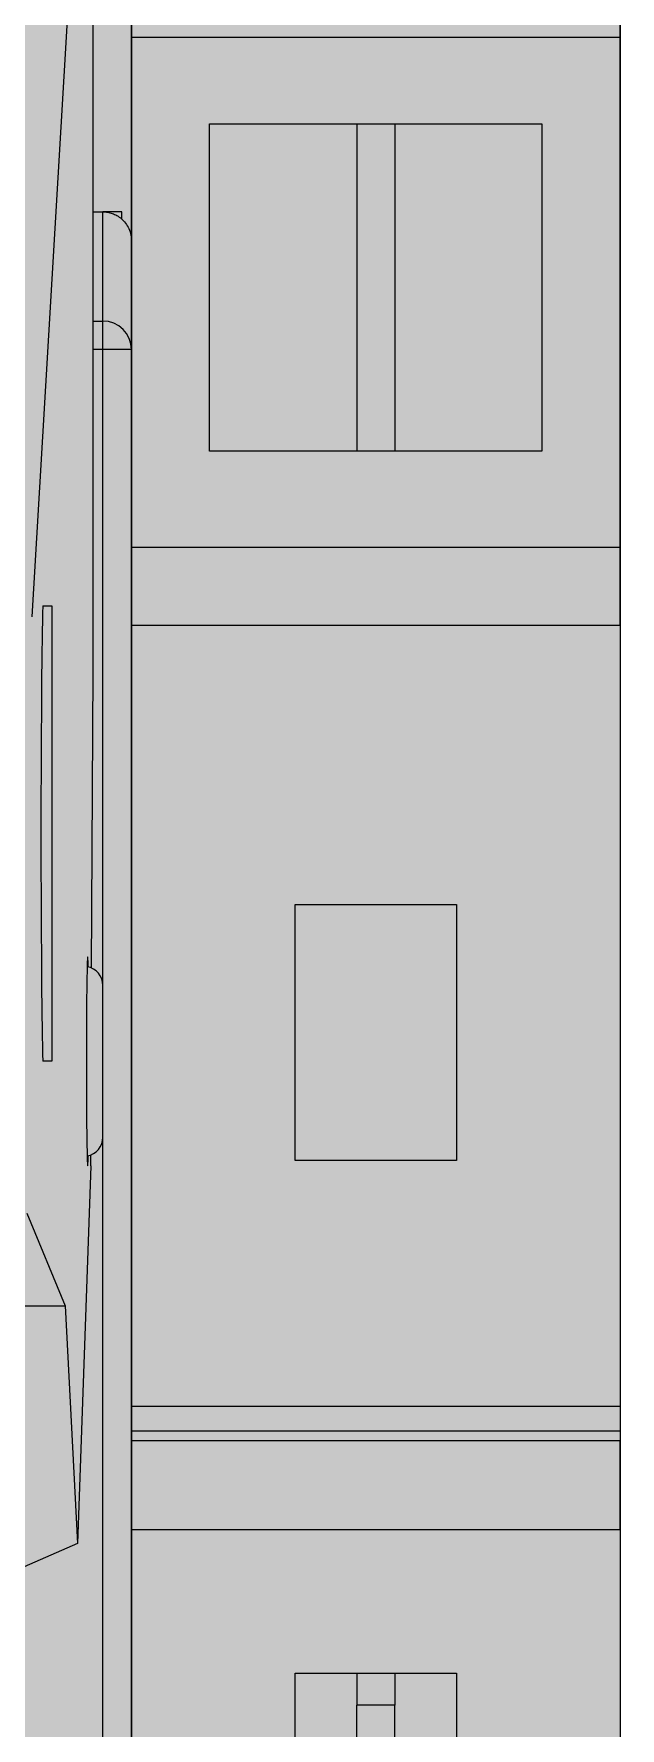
# Model space of a CAD drawing. Extents: x -20 to 2016, y -5898 to 916.
# Drawn here: x 586.83 to 593.01, y 741.26 to 759.11 of the extents above; entities that cross this region are included whole.
import ezdxf

# ---------------------------------------------------------------- set-up
doc = ezdxf.new("R2010")
doc.units = 0
doc.layers.add('MAIN-1', color=7, linetype='Continuous')
doc.layers.add('SYMS', color=7, linetype='Continuous')

# ---------------------------------------------------------------- blocks, each defined once
blk = doc.blocks.new('clipfix_35_5-select__2', base_point=(-147.547, 71.306))
at = {"color": 7, "linetype": 'Continuous'}
for p, q in [((-120.931, 76.456), (-121.856, 76.456)), ((-115.557, 76.456), (-120.931, 76.456)), ((-120.931, 76.456), (-120.931, 71.306)), ((-115.557, 76.456), (-115.557, 71.306)), ((-114.737, 76.456), (-115.557, 76.456)), ((-114.737, 71.306), (-114.737, 76.456)), ((-114.737, 76.456), (-106.507, 76.456)), ((-106.507, 76.456), (-106.507, 71.306)), ((-106.507, 76.456), (-106.249, 76.456)), ((-106.249, 71.306), (-106.249, 76.456)), ((-106.249, 76.456), (-106.148, 76.456)), ((-105.212, 76.456), (-106.148, 76.456)), ((-106.148, 71.306), (-106.148, 76.456)), ((-105.212, 76.456), (-98.947, 76.456)), ((-105.212, 71.306), (-105.212, 76.456)), ((-120.022, 75.631), (-116.572, 75.631)), ((-120.022, 74.081), (-120.022, 75.631)), ((-116.572, 75.631), (-116.572, 74.081)), ((-111.797, 74.731), (-109.097, 74.731)), ((-111.797, 73.031), (-111.797, 74.731)), ((-109.097, 74.731), (-109.097, 73.031)), ((-103.697, 74.081), (-103.697, 74.731)), ((-103.697, 74.731), (-100.997, 74.731)), ((-120.022, 74.081), (-116.572, 74.081)), ((-120.022, 73.681), (-120.022, 74.081)), ((-116.572, 74.081), (-116.572, 73.681)), ((-103.697, 73.681), (-103.697, 74.081)), ((-103.697, 74.081), (-103.361, 74.081)), ((-103.361, 74.081), (-103.361, 73.681)), ((-102.661, 74.081), (-103.361, 74.081)), ((-120.022, 73.681), (-116.572, 73.681)), ((-120.022, 72.131), (-120.022, 73.681)), ((-116.572, 73.681), (-116.572, 72.131)), ((-103.697, 73.681), (-103.361, 73.681)), ((-103.697, 73.031), (-103.697, 73.681)), ((-102.661, 73.681), (-103.361, 73.681)), ((-109.097, 73.031), (-111.797, 73.031)), ((-100.997, 73.031), (-103.697, 73.031)), ((-116.572, 72.131), (-120.022, 72.131)), ((-121.856, 71.306), (-120.931, 71.306)), ((-120.931, 71.306), (-115.557, 71.306)), ((-115.557, 71.306), (-114.737, 71.306)), ((-114.737, 71.306), (-106.507, 71.306)), ((-106.507, 71.306), (-106.249, 71.306)), ((-106.249, 71.306), (-106.148, 71.306)), ((-105.212, 71.306), (-106.148, 71.306)), ((-105.212, 71.306), (-98.947, 71.306))]:
    blk.add_line(p, q, dxfattribs=at)

msp = doc.modelspace()

# ---------------------------------------------------------------- hatches: boundary and pattern name
at = {"layer": 'SYMS', "true_color": 0x636466}
h = msp.add_hatch(color=251, dxfattribs=at)
h.dxf.hatch_style = 1
h.paths.add_polyline_path([(560.959, 719.385), (587.859, 719.385), (587.859, 798.385), (560.959, 798.385)])
h = msp.add_hatch(color=251, dxfattribs=at)
h.dxf.hatch_style = 1
h.paths.add_polyline_path([(593.009, 785.689), (587.859, 785.689), (587.859, 737.089), (593.009, 737.089)])

# ---------------------------------------------------------------- linework, layer by layer
at = {"layer": 'MAIN-1'}
for p, q in [((587.39, 762.785), (586.809, 752.967)), ((587.455, 752.389), (587.455, 762.92)), ((587.455, 757.235), (587.559, 757.235)), ((587.759, 757.235), (587.559, 757.235)), ((587.559, 757.235), (587.571, 757.235)), ((587.559, 756.085), (587.559, 757.235)), ((587.571, 757.235), (587.584, 757.234)), ((587.584, 757.234), (587.596, 757.232)), ((587.596, 757.232), (587.608, 757.231)), ((587.608, 757.231), (587.621, 757.228)), ((587.621, 757.228), (587.633, 757.225)), ((587.633, 757.225), (587.646, 757.222)), ((587.646, 757.222), (587.658, 757.218)), ((587.658, 757.218), (587.67, 757.213)), ((587.67, 757.213), (587.683, 757.208)), ((587.759, 757.158), (587.759, 757.235)), ((587.683, 757.208), (587.695, 757.202)), ((587.695, 757.202), (587.707, 757.195)), ((587.707, 757.195), (587.719, 757.188)), ((587.719, 757.188), (587.731, 757.18)), ((587.731, 757.18), (587.743, 757.171)), ((587.743, 757.171), (587.755, 757.162)), ((587.755, 757.162), (587.766, 757.152)), ((587.766, 757.152), (587.777, 757.141)), ((587.777, 757.141), (587.787, 757.129)), ((587.787, 757.129), (587.798, 757.116)), ((587.798, 757.116), (587.807, 757.103)), ((587.807, 757.103), (587.816, 757.088)), ((587.816, 757.088), (587.825, 757.073)), ((587.825, 757.073), (587.832, 757.058)), ((587.832, 757.058), (587.839, 757.041)), ((587.839, 757.041), (587.845, 757.024)), ((587.845, 757.024), (587.85, 757.007)), ((587.85, 757.007), (587.854, 756.989)), ((587.854, 756.989), (587.856, 756.971)), ((587.856, 756.971), (587.858, 756.953)), ((587.858, 756.953), (587.859, 756.935)), ((587.859, 756.935), (587.859, 755.785)), ((587.455, 756.085), (587.559, 756.085)), ((587.559, 755.785), (587.559, 756.085)), ((587.559, 755.785), (587.455, 755.785)), ((587.559, 749.085), (587.559, 755.785)), ((587.859, 755.785), (587.559, 755.785)), ((587.859, 755.785), (587.859, 738.185)), ((586.924, 753.007), (586.922, 752.92)), ((586.926, 753.085), (586.924, 753.007)), ((586.926, 753.085), (587.02, 753.085)), ((587.02, 753.085), (587.02, 748.285)), ((586.92, 752.825), (586.919, 752.72)), ((586.922, 752.92), (586.92, 752.825)), ((586.917, 752.606), (586.915, 752.484)), ((586.919, 752.72), (586.917, 752.606)), ((586.915, 752.484), (586.914, 752.354)), ((586.913, 752.217), (586.912, 752.074)), ((586.914, 752.354), (586.913, 752.217)), ((587.44, 749.267), (587.455, 752.389)), ((586.912, 752.074), (586.911, 751.924)), ((586.911, 751.924), (586.91, 751.77)), ((586.91, 751.77), (586.909, 751.611)), ((586.909, 751.611), (586.908, 751.448)), ((586.908, 751.448), (586.908, 751.282)), ((586.908, 751.282), (586.907, 751.113)), ((586.907, 751.113), (586.907, 750.942)), ((586.907, 750.942), (586.907, 750.771)), ((586.907, 750.771), (586.907, 750.599)), ((586.907, 750.599), (586.907, 750.427)), ((586.907, 750.427), (586.907, 750.257)), ((586.907, 750.257), (586.908, 750.088)), ((586.908, 750.088), (586.908, 749.922)), ((586.908, 749.922), (586.909, 749.759)), ((586.909, 749.759), (586.91, 749.6)), ((586.91, 749.6), (586.911, 749.445)), ((586.911, 749.445), (586.912, 749.296)), ((587.397, 749.374), (587.396, 749.365)), ((587.396, 749.365), (587.396, 749.355)), ((587.398, 749.38), (587.397, 749.374)), ((587.399, 749.385), (587.398, 749.384)), ((587.398, 749.384), (587.398, 749.38)), ((587.4, 749.383), (587.399, 749.385)), ((587.4, 749.378), (587.4, 749.383)), ((587.401, 749.37), (587.4, 749.378)), ((587.402, 749.358), (587.401, 749.37)), ((587.403, 749.343), (587.402, 749.358)), ((586.912, 749.296), (586.913, 749.153)), ((587.392, 749.215), (587.391, 749.187)), ((587.391, 749.187), (587.391, 749.156)), ((587.393, 749.266), (587.392, 749.242)), ((587.392, 749.242), (587.392, 749.215)), ((587.394, 749.308), (587.393, 749.288)), ((587.393, 749.288), (587.393, 749.266)), ((587.395, 749.326), (587.394, 749.308)), ((587.396, 749.355), (587.395, 749.342)), ((587.395, 749.342), (587.395, 749.326)), ((587.403, 749.325), (587.403, 749.343)), ((587.404, 749.304), (587.403, 749.325)), ((587.405, 749.279), (587.404, 749.304)), ((586.913, 749.153), (586.914, 749.016)), ((586.914, 749.016), (586.915, 748.886)), ((587.389, 749.016), (587.388, 748.976)), ((587.39, 749.089), (587.389, 749.053)), ((587.389, 749.053), (587.389, 749.016)), ((587.391, 749.156), (587.39, 749.124)), ((587.39, 749.124), (587.39, 749.089)), ((587.559, 747.485), (587.559, 749.085)), ((586.915, 748.886), (586.917, 748.764)), ((587.388, 748.893), (587.387, 748.85)), ((587.387, 748.85), (587.387, 748.805)), ((587.388, 748.976), (587.388, 748.936)), ((587.388, 748.936), (587.388, 748.893)), ((586.917, 748.764), (586.919, 748.65)), ((586.919, 748.65), (586.92, 748.545)), ((587.387, 748.712), (587.386, 748.664)), ((587.386, 748.664), (587.386, 748.615)), ((587.387, 748.805), (587.387, 748.759)), ((587.387, 748.759), (587.387, 748.712)), ((586.92, 748.545), (586.922, 748.449)), ((587.386, 748.615), (587.386, 748.565)), ((587.386, 748.565), (587.386, 748.515)), ((587.386, 748.515), (587.386, 748.465)), ((586.922, 748.449), (586.924, 748.362)), ((586.924, 748.362), (586.926, 748.285)), ((587.386, 748.362), (587.385, 748.311)), ((587.385, 748.311), (587.385, 748.259)), ((587.386, 748.465), (587.386, 748.413)), ((587.386, 748.413), (587.386, 748.362)), ((587.02, 748.285), (586.926, 748.285)), ((587.385, 748.259), (587.386, 748.208)), ((587.386, 748.208), (587.386, 748.156)), ((587.386, 748.156), (587.386, 748.105)), ((587.386, 748.105), (587.386, 748.054)), ((587.386, 748.054), (587.386, 748.004)), ((587.386, 748.004), (587.386, 747.955)), ((587.386, 747.955), (587.386, 747.906)), ((587.386, 747.906), (587.387, 747.858)), ((587.387, 747.858), (587.387, 747.811)), ((587.387, 747.811), (587.387, 747.765)), ((587.387, 747.765), (587.387, 747.72)), ((587.387, 747.72), (587.388, 747.676)), ((587.388, 747.676), (587.388, 747.634)), ((587.388, 747.634), (587.388, 747.593)), ((587.388, 747.593), (587.389, 747.554)), ((587.389, 747.554), (587.389, 747.516)), ((587.389, 747.516), (587.39, 747.48)), ((587.39, 747.48), (587.39, 747.446)), ((587.39, 747.446), (587.391, 747.413)), ((587.391, 747.413), (587.391, 747.383)), ((587.559, 738.485), (587.559, 747.485)), ((587.391, 747.383), (587.392, 747.354)), ((587.392, 747.354), (587.392, 747.328)), ((587.392, 747.328), (587.393, 747.304)), ((587.393, 747.304), (587.393, 747.281)), ((587.393, 747.281), (587.394, 747.261)), ((587.394, 747.261), (587.395, 747.244)), ((587.395, 747.244), (587.395, 747.228)), ((587.395, 747.228), (587.396, 747.215)), ((587.402, 747.211), (587.403, 747.226)), ((587.403, 747.244), (587.404, 747.266)), ((587.403, 747.226), (587.403, 747.244)), ((587.404, 747.266), (587.405, 747.29)), ((587.431, 747.185), (587.431, 747.298)), ((587.431, 747.185), (587.293, 743.204)), ((587.396, 747.215), (587.396, 747.204)), ((587.396, 747.204), (587.397, 747.196)), ((587.397, 747.196), (587.398, 747.19)), ((587.398, 747.19), (587.398, 747.186)), ((587.398, 747.186), (587.399, 747.185)), ((587.399, 747.185), (587.4, 747.186)), ((587.4, 747.191), (587.401, 747.2)), ((587.4, 747.186), (587.4, 747.191)), ((587.401, 747.2), (587.402, 747.211)), ((586.757, 746.685), (587.161, 745.71)), ((585.161, 745.71), (587.161, 745.71)), ((587.161, 745.71), (587.293, 743.204)), ((587.293, 743.204), (586.319, 742.781))]:
    msp.add_line(p, q, dxfattribs=at)
for centre, radius, start, end in [((587.559, 755.785), 0.3, 0, 90), ((587.359, 749.085), 0.2, 0, 80.0333), ((587.359, 747.485), 0.2, 279.9666, 0)]:
    msp.add_arc(centre, radius, start, end, dxfattribs=at)
at = {"layer": 'SYMS'}
for points in [[(560.959, 798.385), (587.859, 798.385), (587.859, 719.385), (560.959, 719.385)], [(587.859, 785.689), (593.009, 785.689), (593.009, 737.089), (587.859, 737.089)]]:
    msp.add_lwpolyline(points, close=True, dxfattribs=at)

# ---------------------------------------------------------------- block references
at = {"rotation": 270}
msp.add_blockref('clipfix_35_5-select__2', (587.859, 785.689), dxfattribs=at)

doc.saveas('drawing.dxf')
